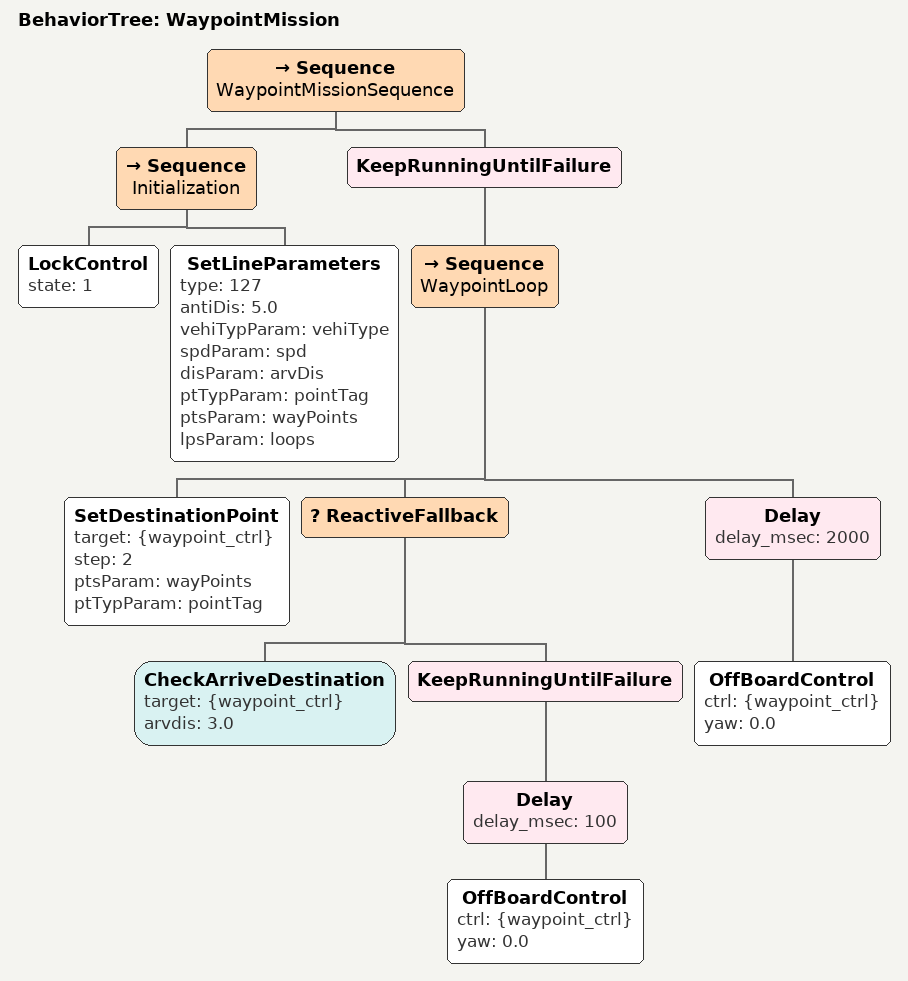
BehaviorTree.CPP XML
<?xml version="1.0" encoding="UTF-8"?>
<root BTCPP_format="4">
    <BehaviorTree ID="WaypointMission">
        <Sequence name="WaypointMissionSequence">
            <!-- 1. 初始化 -->
            <Sequence name="Initialization">
                <LockControl state="1" />

                <SetLineParameters
                        type="127"
                        antiDis="5.0"
                        vehiTypParam="vehiType"
                        spdParam="spd"
                        disParam="arvDis"
                        ptTypParam="pointTag"
                        ptsParam="wayPoints"
                        lpsParam="loops"
                />
            </Sequence>

            <!-- 2. 航点飞行循环 -->
            <KeepRunningUntilFailure>
                <Sequence name="WaypointLoop">
                    <!-- 获取下一个航点 -->
                    <SetDestinationPoint
                            target="{waypoint_ctrl}"
                            step="2"
                            ptsParam="wayPoints"
                            ptTypParam="pointTag"
                    />

                    <!-- 飞向航点 -->
                    <ReactiveFallback>
                        <CheckArriveDestination
                                target="{waypoint_ctrl}"
                                arvdis="3.0"
                        />
                        <KeepRunningUntilFailure>
                            <Delay delay_msec="100">
                                <OffBoardControl
                                        ctrl="{waypoint_ctrl}"
                                        yaw="0.0"
                                />
                            </Delay>
                        </KeepRunningUntilFailure>
                    </ReactiveFallback>

                    <!-- 在航点停留一段时间 -->
                    <Delay delay_msec="2000">
                        <OffBoardControl
                                ctrl="{waypoint_ctrl}"
                                yaw="0.0"
                        />
                    </Delay>
                </Sequence>
            </KeepRunningUntilFailure>
        </Sequence>
    </BehaviorTree>
</root>
